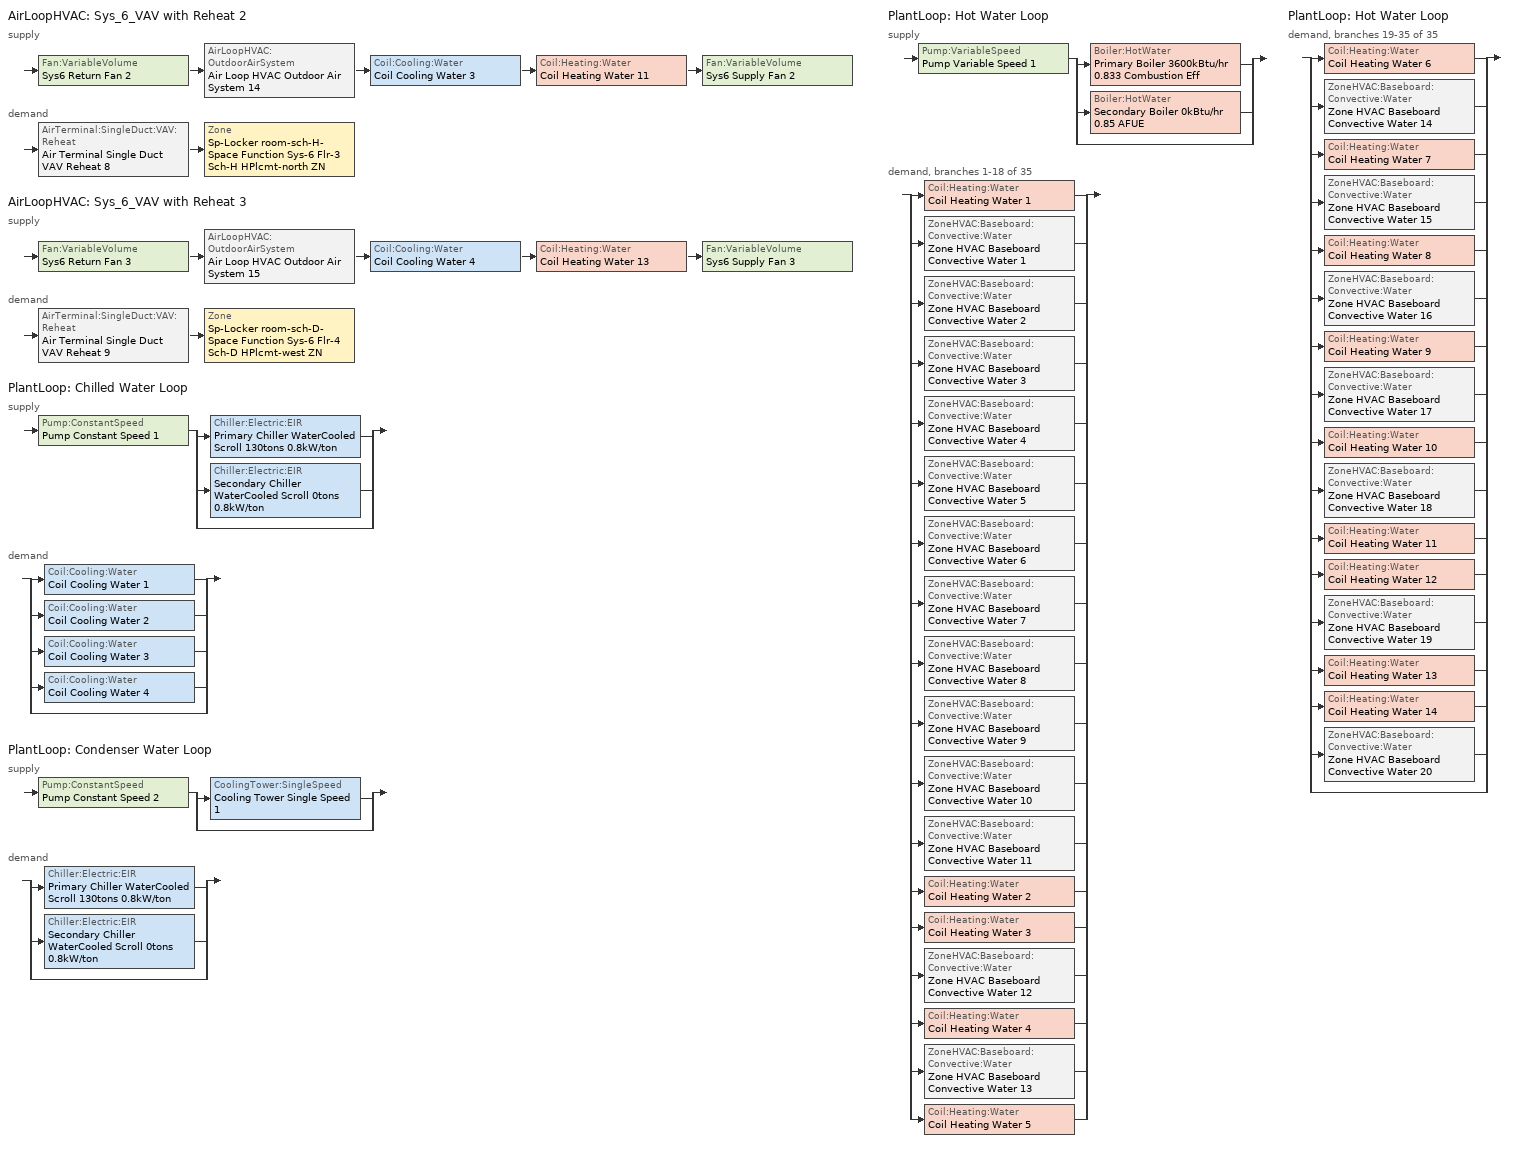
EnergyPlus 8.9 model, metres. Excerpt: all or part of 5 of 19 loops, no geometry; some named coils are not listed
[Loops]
AirLoopHVAC 'Sys_6_VAV with Reheat 2'
 supply: Fan:VariableVolume 'Sys6 Return Fan 2' > AirLoopHVAC:OutdoorAirSystem 'Air Loop HVAC Outdoor Air System 14' > Coil:Cooling:Water 'Coil Cooling Water 3' > Coil:Heating:Water 'Coil Heating Water 11' > Fan:VariableVolume 'Sys6 Supply Fan 2'
 demand: AirTerminal:SingleDuct:VAV:Reheat 'Air Terminal Single Duct VAV Reheat 8' > Zone 'Sp-Locker room-sch-H-Space Function Sys-6 Flr-3 Sch-H HPlcmt-north ZN'
AirLoopHVAC 'Sys_6_VAV with Reheat 3'
 supply: Fan:VariableVolume 'Sys6 Return Fan 3' > AirLoopHVAC:OutdoorAirSystem 'Air Loop HVAC Outdoor Air System 15' > Coil:Cooling:Water 'Coil Cooling Water 4' > Coil:Heating:Water 'Coil Heating Water 13' > Fan:VariableVolume 'Sys6 Supply Fan 3'
 demand: AirTerminal:SingleDuct:VAV:Reheat 'Air Terminal Single Duct VAV Reheat 9' > Zone 'Sp-Locker room-sch-D-Space Function Sys-6 Flr-4 Sch-D HPlcmt-west ZN'
PlantLoop 'Chilled Water Loop'
 supply: Pump:ConstantSpeed 'Pump Constant Speed 1' > split
  | Chiller:Electric:EIR 'Primary Chiller WaterCooled Scroll 130tons 0.8kW/ton'
  | Chiller:Electric:EIR 'Secondary Chiller WaterCooled Scroll 0tons 0.8kW/ton'
  | bypass
 demand: split
  | Coil:Cooling:Water 'Coil Cooling Water 1'
  | Coil:Cooling:Water 'Coil Cooling Water 2'
  | Coil:Cooling:Water 'Coil Cooling Water 3'
  | Coil:Cooling:Water 'Coil Cooling Water 4'
  | bypass
PlantLoop 'Condenser Water Loop'
 supply: Pump:ConstantSpeed 'Pump Constant Speed 2' > split
  | CoolingTower:SingleSpeed 'Cooling Tower Single Speed 1'
  | bypass
 demand: split
  | Chiller:Electric:EIR 'Primary Chiller WaterCooled Scroll 130tons 0.8kW/ton'
  | Chiller:Electric:EIR 'Secondary Chiller WaterCooled Scroll 0tons 0.8kW/ton'
  | bypass
PlantLoop 'Hot Water Loop'
 supply: Pump:VariableSpeed 'Pump Variable Speed 1' > split
  | Boiler:HotWater 'Primary Boiler 3600kBtu/hr 0.833 Combustion Eff'
  | Boiler:HotWater 'Secondary Boiler 0kBtu/hr 0.85 AFUE'
  | bypass
 demand, branches 1-18 of 35: split
  | Coil:Heating:Water 'Coil Heating Water 1'
  | ZoneHVAC:Baseboard:Convective:Water 'Zone HVAC Baseboard Convective Water 1'
  | ZoneHVAC:Baseboard:Convective:Water 'Zone HVAC Baseboard Convective Water 2'
  | ZoneHVAC:Baseboard:Convective:Water 'Zone HVAC Baseboard Convective Water 3'
  | ZoneHVAC:Baseboard:Convective:Water 'Zone HVAC Baseboard Convective Water 4'
  | ZoneHVAC:Baseboard:Convective:Water 'Zone HVAC Baseboard Convective Water 5'
  | ZoneHVAC:Baseboard:Convective:Water 'Zone HVAC Baseboard Convective Water 6'
  | ZoneHVAC:Baseboard:Convective:Water 'Zone HVAC Baseboard Convective Water 7'
  | ZoneHVAC:Baseboard:Convective:Water 'Zone HVAC Baseboard Convective Water 8'
  | ZoneHVAC:Baseboard:Convective:Water 'Zone HVAC Baseboard Convective Water 9'
  | ZoneHVAC:Baseboard:Convective:Water 'Zone HVAC Baseboard Convective Water 10'
  | ZoneHVAC:Baseboard:Convective:Water 'Zone HVAC Baseboard Convective Water 11'
  | Coil:Heating:Water 'Coil Heating Water 2'
  | Coil:Heating:Water 'Coil Heating Water 3'
  | ZoneHVAC:Baseboard:Convective:Water 'Zone HVAC Baseboard Convective Water 12'
  | Coil:Heating:Water 'Coil Heating Water 4'
  | ZoneHVAC:Baseboard:Convective:Water 'Zone HVAC Baseboard Convective Water 13'
  | Coil:Heating:Water 'Coil Heating Water 5'
PlantLoop 'Hot Water Loop'
 demand, branches 19-35 of 35: split
  | Coil:Heating:Water 'Coil Heating Water 6'
  | ZoneHVAC:Baseboard:Convective:Water 'Zone HVAC Baseboard Convective Water 14'
  | Coil:Heating:Water 'Coil Heating Water 7'
  | ZoneHVAC:Baseboard:Convective:Water 'Zone HVAC Baseboard Convective Water 15'
  | Coil:Heating:Water 'Coil Heating Water 8'
  | ZoneHVAC:Baseboard:Convective:Water 'Zone HVAC Baseboard Convective Water 16'
  | Coil:Heating:Water 'Coil Heating Water 9'
  | ZoneHVAC:Baseboard:Convective:Water 'Zone HVAC Baseboard Convective Water 17'
  | Coil:Heating:Water 'Coil Heating Water 10'
  | ZoneHVAC:Baseboard:Convective:Water 'Zone HVAC Baseboard Convective Water 18'
  | Coil:Heating:Water 'Coil Heating Water 11'
  | Coil:Heating:Water 'Coil Heating Water 12'
  | ZoneHVAC:Baseboard:Convective:Water 'Zone HVAC Baseboard Convective Water 19'
  | Coil:Heating:Water 'Coil Heating Water 13'
  | Coil:Heating:Water 'Coil Heating Water 14'
  | ZoneHVAC:Baseboard:Convective:Water 'Zone HVAC Baseboard Convective Water 20'
  | bypass
[ZoneControl:Thermostat] Control Object Type 1=ThermostatSetpoint:DualSetpoint
Name | Zone or ZoneList | Control Type Schedule | Control Name 1
Sp-Locker room-sch-D-Space Function Sys-6 Flr-4 Sch-D HPlcmt-west ZN Thermostat | Sp-Locker room-sch-D-Space Function Sys-6 Flr-4 Sch-D HPlcmt-west ZN | Sp-Locker room-sch-D-Space Function Sys-6 Flr-4 Sch-D HPlcmt-west ZN Thermostat Schedule | Space Function Locker room-sch-D Thermostat 2
Sp-Locker room-sch-H-Space Function Sys-6 Flr-3 Sch-H HPlcmt-north ZN Thermostat | Sp-Locker room-sch-H-Space Function Sys-6 Flr-3 Sch-H HPlcmt-north ZN | Sp-Locker room-sch-H-Space Function Sys-6 Flr-3 Sch-H HPlcmt-north ZN Thermostat Schedule | Space Function Locker room-sch-H Thermostat 2
[ThermostatSetpoint:DualSetpoint]
Name | Heating Setpoint Temperature Schedule | Cooling Setpoint Temperature Schedule
Space Function Locker room-sch-D Thermostat 2 | NECB-D-Thermostat Setpoint-Heating | NECB-D-Thermostat Setpoint-Cooling
Space Function Locker room-sch-H Thermostat 2 | NECB-H-Thermostat Setpoint-Heating | NECB-H-Thermostat Setpoint-Cooling
[ZoneHVAC:Baseboard:Convective:Water] Availability Schedule=Always On Discrete; Heating Design Capacity Method=HeatingDesignCapacity; Heating Design Capacity {W}=Autosize; Heating Design Capacity Per Floor Area {W/m2}=0; Fraction of Autosized Heating Design Capacity=0.8; U-Factor Times Area Value {W/K}=Autosize; Maximum Water Flow Rate {m3/s}=Autosize; Convergence Tolerance=0.001
Zone HVAC Baseboard Convective Water 1; Zone HVAC Baseboard Convective Water 8; Zone HVAC Baseboard Convective Water 9; Zone HVAC Baseboard Convective Water 10; Zone HVAC Baseboard Convective Water 11; Zone HVAC Baseboard Convective Water 6; Zone HVAC Baseboard Convective Water 7; Zone HVAC Baseboard Convective Water 3; Zone HVAC Baseboard Convective Water 5; Zone HVAC Baseboard Convective Water 2; Zone HVAC Baseboard Convective Water 4; Zone HVAC Baseboard Convective Water 12; Zone HVAC Baseboard Convective Water 13; Zone HVAC Baseboard Convective Water 14; Zone HVAC Baseboard Convective Water 20; Zone HVAC Baseboard Convective Water 15; Zone HVAC Baseboard Convective Water 16; Zone HVAC Baseboard Convective Water 17; Zone HVAC Baseboard Convective Water 19; Zone HVAC Baseboard Convective Water 18
[Zone equipment]
Sp-Locker room-sch-D-Space Function Sys-6 Flr-4 Sch-D HPlcmt-west ZN: Air Terminal Single Duct VAV Reheat 9, Zone HVAC Baseboard Convective Water 20
Sp-Locker room-sch-H-Space Function Sys-6 Flr-3 Sch-H HPlcmt-north ZN: Air Terminal Single Duct VAV Reheat 8, Zone HVAC Baseboard Convective Water 19
[Sizing:Zone] Zone Cooling Design Supply Air Temperature Input Method=SupplyAirTemperature; Zone Cooling Design Supply Air Temperature {C}=13; Zone Cooling Design Supply Air Temperature Difference {deltaC}=11.11; Zone Heating Design Supply Air Temperature Input Method=SupplyAirTemperature; Zone Heating Design Supply Air Temperature {C}=43; Zone Heating Design Supply Air Temperature Difference {deltaC}=11.11; Zone Cooling Design Supply Air Humidity Ratio {kgWater/kgDryAir}=0.0085; Zone Heating Design Supply Air Humidity Ratio {kgWater/kgDryAir}=0.008; Zone Heating Sizing Factor=1.3; Zone Cooling Sizing Factor=1.1; Cooling Design Air Flow Method=DesignDay; Cooling Design Air Flow Rate {m3/s}=0; Cooling Minimum Air Flow per Zone Floor Area {m3/s-m2}=0.000762; Cooling Minimum Air Flow {m3/s}=0; Cooling Minimum Air Flow Fraction=0; Heating Design Air Flow Method=DesignDay; Heating Design Air Flow Rate {m3/s}=0; Heating Maximum Air Flow per Zone Floor Area {m3/s-m2}=0.002032; Heating Maximum Air Flow {m3/s}=0.141576; Heating Maximum Air Flow Fraction=0.3; Account for Dedicated Outdoor Air System=No
Name | Design Specification Outdoor Air Object | Design Specification Zone Air Distribution Object
Sp-Locker room-sch-D-Space Function Sys-6 Flr-4 Sch-D HPlcmt-west ZN | Space Function Locker room-sch-D Ventilation | Sp-Locker room-sch-D-Space Function Sys-6 Flr-4 Sch-D HPlcmt-west ZN Design Spec Zone Air Dist
Sp-Locker room-sch-H-Space Function Sys-6 Flr-3 Sch-H HPlcmt-north ZN | Space Function Locker room-sch-H Ventilation | Sp-Locker room-sch-H-Space Function Sys-6 Flr-3 Sch-H HPlcmt-north ZN Design Spec Zone Air Dist
[DesignSpecification:ZoneAirDistribution] Zone Air Distribution Effectiveness in Cooling Mode=1; Zone Air Distribution Effectiveness in Heating Mode=1
Sp-Locker room-sch-D-Space Function Sys-6 Flr-4 Sch-D HPlcmt-west ZN Design Spec Zone Air Dist; Sp-Locker room-sch-H-Space Function Sys-6 Flr-3 Sch-H HPlcmt-north ZN Design Spec Zone Air Dist
[Controller:MechanicalVentilation] Demand Controlled Ventilation=No; System Outdoor Air Method=ZoneSum
Name | Availability Schedule | Zone Name 1 | Design Specification Outdoor Air Object Name 1 | Design Specification Zone Air Distribution Object Name 1
Controller Mechanical Ventilation 15 | Sys_6_VAV with Reheat 3 Occ Sch | Sp-Locker room-sch-D-Space Function Sys-6 Flr-4 Sch-D HPlcmt-west ZN | Space Function Locker room-sch-D Ventilation | Sp-Locker room-sch-D-Space Function Sys-6 Flr-4 Sch-D HPlcmt-west ZN Design Spec Zone Air Dist
Controller Mechanical Ventilation 14 | Sys_6_VAV with Reheat 2 Occ Sch | Sp-Locker room-sch-H-Space Function Sys-6 Flr-3 Sch-H HPlcmt-north ZN | Space Function Locker room-sch-H Ventilation | Sp-Locker room-sch-H-Space Function Sys-6 Flr-3 Sch-H HPlcmt-north ZN Design Spec Zone Air Dist
[DesignSpecification:OutdoorAir] Outdoor Air Method=Sum; Outdoor Air Flow per Person {m3/s-person}=0; Outdoor Air Flow per Zone Floor Area {m3/s-m2}=0.00127; Outdoor Air Flow per Zone {m3/s}=0; Outdoor Air Flow Air Changes per Hour {1/hr}=0
Space Function Locker room-sch-D Ventilation; Space Function Locker room-sch-H Ventilation
[AirTerminal:SingleDuct:VAV:Reheat] Availability Schedule=Always On Discrete; Maximum Air Flow Rate {m3/s}=Autosize; Zone Minimum Air Flow Input Method=Constant; Constant Minimum Air Flow Fraction=0.3; Fixed Minimum Air Flow Rate {m3/s}=3.75; Maximum Hot Water or Steam Flow Rate {m3/s}=Autosize; Minimum Hot Water or Steam Flow Rate {m3/s}=0; Convergence Tolerance=0.001; Damper Heating Action=Normal; Maximum Flow per Zone Floor Area During Reheat {m3/s-m2}=Autocalculate; Maximum Flow Fraction During Reheat=Autocalculate; Maximum Reheat Air Temperature {C}=43
Name | Reheat Coil
Air Terminal Single Duct VAV Reheat 9 | Coil Heating Water 14
Air Terminal Single Duct VAV Reheat 8 | Coil Heating Water 12
[Coil:Heating:Water] Availability Schedule=Always On Discrete; U-Factor Times Area Value {W/K}=Autosize; Maximum Water Flow Rate {m3/s}=Autosize; Performance Input Method=UFactorTimesAreaAndDesignWaterFlowRate; Rated Capacity {W}=Autosize; Rated Inlet Water Temperature {C}=82.2; Rated Inlet Air Temperature {C}=16.6; Rated Outlet Water Temperature {C}=71.1; Rated Outlet Air Temperature {C}=32.2; Rated Ratio for Air and Water Convection=0.5
Coil Heating Water 3; Coil Heating Water 4; Coil Heating Water 6; Coil Heating Water 14; Coil Heating Water 7; Coil Heating Water 8; Coil Heating Water 9; Coil Heating Water 12; Coil Heating Water 10; Coil Heating Water 11; Coil Heating Water 13
[AirLoopHVAC] Design Supply Air Flow Rate {m3/s}=AutoSize
Sys_6_VAV with Reheat 2; Sys_6_VAV with Reheat 3
[Sizing:System] Type of Load to Size On=Sensible; Design Outdoor Air Flow Rate {m3/s}=Autosize; Central Heating Maximum System Air Flow Ratio=0.3; Preheat Design Temperature {C}=7; Preheat Design Humidity Ratio {kgWater/kgDryAir}=0.008; Precool Design Temperature {C}=12.8; Precool Design Humidity Ratio {kgWater/kgDryAir}=0.008; Central Cooling Design Supply Air Temperature {C}=13; Central Heating Design Supply Air Temperature {C}=13.1; Type of Zone Sum to Use=NonCoincident; 100% Outdoor Air in Cooling=No; 100% Outdoor Air in Heating=No; Central Cooling Design Supply Air Humidity Ratio {kgWater/kgDryAir}=0.0085; Central Heating Design Supply Air Humidity Ratio {kgWater/kgDryAir}=0.008; Cooling Supply Air Flow Rate Method=DesignDay; Cooling Supply Air Flow Rate {m3/s}=0; Cooling Supply Air Flow Rate Per Floor Area {m3/s-m2}=0.00996765; Cooling Fraction of Autosized Cooling Supply Air Flow Rate=1; Cooling Supply Air Flow Rate Per Unit Cooling Capacity {m3/s-W}=3.94755e-05; Heating Supply Air Flow Rate Method=DesignDay; Heating Supply Air Flow Rate {m3/s}=0; Heating Supply Air Flow Rate Per Floor Area {m3/s-m2}=0.00996765; Heating Fraction of Autosized Heating Supply Air Flow Rate=1; Heating Fraction of Autosized Cooling Supply Air Flow Rate=1; Heating Supply Air Flow Rate Per Unit Heating Capacity {m3/s-W}=3.15882e-05; System Outdoor Air Method=ZoneSum; Zone Maximum Outdoor Air Fraction=1; Cooling Design Capacity Method=CoolingDesignCapacity; Cooling Design Capacity {W}=Autosize; Cooling Design Capacity Per Floor Area {W/m2}=234.7; Fraction of Autosized Cooling Design Capacity=1; Heating Design Capacity Method=HeatingDesignCapacity; Heating Design Capacity {W}=Autosize; Heating Design Capacity Per Floor Area {W/m2}=157; Fraction of Autosized Heating Design Capacity=1; Central Cooling Capacity Control Method=OnOff
Sys_6_VAV with Reheat 2; Sys_6_VAV with Reheat 3
[Controller:WaterCoil] Control Variable=Temperature; Actuator Variable=Flow; Maximum Actuated Flow {m3/s}=Autosize; Minimum Actuated Flow {m3/s}=0
Name | Action | Controller Convergence Tolerance {deltaC}
Controller Water Coil 14; Controller Water Coil 17 | Reverse | Autosize
Controller Water Coil 13; Controller Water Coil 16 | Normal | 0.0001
[Controller:OutdoorAir] Minimum Outdoor Air Flow Rate {m3/s}=Autosize; Maximum Outdoor Air Flow Rate {m3/s}=Autosize; Economizer Control Type=DifferentialEnthalpy; Economizer Control Action Type=ModulateFlow; Lockout Type=NoLockout; Minimum Limit Type=FixedMinimum; High Humidity Control=No; Control High Indoor Humidity Based on Outdoor Humidity Ratio=Yes; Heat Recovery Bypass Control Type=BypassWhenOAFlowGreaterThanMinimum
Name | Minimum Outdoor Air Schedule | Mechanical Ventilation Controller
Controller Outdoor Air 14 | Sys_6_VAV with Reheat 2 Occ Sch | Controller Mechanical Ventilation 14
Controller Outdoor Air 15 | Sys_6_VAV with Reheat 3 Occ Sch | Controller Mechanical Ventilation 15
[HeatExchanger:AirToAir:SensibleAndLatent] Availability Schedule=Always On Discrete; Nominal Supply Air Flow Rate {m3/s}=Autosize; Sensible Effectiveness at 100% Heating Air Flow=0.5; Latent Effectiveness at 100% Heating Air Flow=0.5; Sensible Effectiveness at 75% Heating Air Flow=0.5; Latent Effectiveness at 75% Heating Air Flow=0.5; Sensible Effectiveness at 100% Cooling Air Flow=0.5; Latent Effectiveness at 100% Cooling Air Flow=0.5; Sensible Effectiveness at 75% Cooling Air Flow=0.5; Latent Effectiveness at 75% Cooling Air Flow=0.5; Nominal Electric Power {W}=1758.55; Supply Air Outlet Temperature Control=Yes; Heat Exchanger Type=Rotary; Frost Control Type=ExhaustOnly; Threshold Temperature {C}=-23.3; Initial Defrost Time Fraction=0.167; Rate of Defrost Time Fraction Increase {1/K}=1.44; Economizer Lockout=Yes
Sys_6_VAV with Reheat 2 ERV; Sys_6_VAV with Reheat 3 ERV
[SetpointManager:OutdoorAirPretreat] Control Variable=Temperature; Minimum Setpoint Temperature {C}=-99; Maximum Setpoint Temperature {C}=99; Minimum Setpoint Humidity Ratio {kgWater/kgDryAir}=1e-05; Maximum Setpoint Humidity Ratio {kgWater/kgDryAir}=1
Setpoint Manager Outdoor Air Pretreat 14; Setpoint Manager Outdoor Air Pretreat 15
[SetpointManager:MixedAir] Control Variable=Temperature
Node 297 OS Default SPM; Node 296 OS Default SPM; Node 295 OS Default SPM; Node 294 OS Default SPM; Node 318 OS Default SPM; Node 317 OS Default SPM; Node 316 OS Default SPM; Node 315 OS Default SPM
[SetpointManager:Scheduled] Control Variable=Temperature
Name | Schedule
Setpoint Manager Scheduled 6 | Supply Air Temp 2
Setpoint Manager Scheduled 7 | Supply Air Temp 3
Setpoint Manager Scheduled 2 | CHW Temp
Setpoint Manager Scheduled 3 | CW Temp
[Fan:VariableVolume] Maximum Flow Rate {m3/s}=AutoSize; Fan Power Minimum Flow Rate Input Method=Fraction; Fan Power Minimum Air Flow Rate {m3/s}=0; Motor In Airstream Fraction=1; Fan Power Coefficient 5=0
Name | Availability Schedule | Fan Total Efficiency | Pressure Rise {Pa} | Fan Power Minimum Flow Fraction | Motor Efficiency | Fan Power Coefficient 1 | Fan Power Coefficient 2 | Fan Power Coefficient 3 | Fan Power Coefficient 4
Sys6 Return Fan 2 | Sys_6_VAV with Reheat 2 Occ Sch | 0.299975 | 250 | 0.68 | 0.4615 | -2.4176 | 9.5874 | -11.559 | 5.4009
Sys6 Supply Fan 2 | Sys_6_VAV with Reheat 2 Occ Sch | 0.549965 | 1000 | 0.68 | 0.8461 | -2.4176 | 9.5874 | -11.559 | 5.4009
Sys6 Return Fan 3 | Sys_6_VAV with Reheat 3 Occ Sch | 0.299975 | 250 | 0.68 | 0.4615 | -2.4176 | 9.5874 | -11.559 | 5.4009
Sys6 Supply Fan 3 | Sys_6_VAV with Reheat 3 Occ Sch | 0.549965 | 1000 | 0.5 | 0.8461 | -4.1457 | 16.803 | -19.471 | 7.8488
[Coil:Cooling:Water] Availability Schedule=Always On Discrete; Design Water Flow Rate {m3/s}=Autosize; Design Air Flow Rate {m3/s}=Autosize; Design Inlet Water Temperature {C}=Autosize; Design Inlet Air Temperature {C}=Autosize; Design Outlet Air Temperature {C}=Autosize; Design Inlet Air Humidity Ratio {kgWater/kgDryAir}=Autosize; Design Outlet Air Humidity Ratio {kgWater/kgDryAir}=Autosize; Type of Analysis=SimpleAnalysis; Heat Exchanger Configuration=CrossFlow
Coil Cooling Water 3; Coil Cooling Water 4
[PlantLoop] Fluid Type=Water; Maximum Loop Temperature {C}=100; Minimum Loop Temperature {C}=0; Maximum Loop Flow Rate {m3/s}=Autosize; Minimum Loop Flow Rate {m3/s}=0; Plant Loop Volume {m3}=Autocalculate; Load Distribution Scheme=Optimal; Plant Loop Demand Calculation Scheme=SingleSetpoint
Name | Plant Equipment Operation Scheme
Chilled Water Loop | Chilled Water Loop Operation Schemes
Condenser Water Loop | Condenser Water Loop Operation Schemes
Hot Water Loop | Hot Water Loop Operation Schemes
[Sizing:Plant] Sizing Option=NonCoincident; Zone Timesteps in Averaging Window=1; Coincident Sizing Factor Mode=None
Name | Loop Type | Design Loop Exit Temperature {C} | Loop Design Temperature Difference {deltaC}
Chilled Water Loop | Cooling | 7 | 6
Condenser Water Loop | Condenser | 29 | 6
Hot Water Loop | Heating | 82 | 16
[Pump:ConstantSpeed] Design Flow Rate {m3/s}=Autosize; Design Pump Head {Pa}=179352; Design Power Consumption {W}=Autosize; Fraction of Motor Inefficiencies to Fluid Stream=0; Pump Control Type=Intermittent; Design Power Sizing Method=PowerPerFlowPerPressure; Design Electric Power per Unit Flow Rate {W/(m3/s)}=348701.1; Design Shaft Power per Unit Flow Rate per Unit Head=1.28205
Name | Motor Efficiency
Pump Constant Speed 1 | 0.917
Pump Constant Speed 2 | 0.924
[Chiller:Electric:EIR] Reference Leaving Chilled Water Temperature {C}=6.67; Reference Entering Condenser Fluid Temperature {C}=29.4; Reference Chilled Water Flow Rate {m3/s}=Autosize; Reference Condenser Fluid Flow Rate {m3/s}=Autosize; Cooling Capacity Function of Temperature Curve=WaterCooled_Scroll_CAPFT_NECB2011; Electric Input to Cooling Output Ratio Function of Temperature Curve=WaterCooled_Scroll_EIRFT_NECB2011; Electric Input to Cooling Output Ratio Function of Part Load Ratio Curve=WaterCooled_Scroll_EIRFPLR_NECB2011; Minimum Part Load Ratio=0.25; Maximum Part Load Ratio=1; Optimum Part Load Ratio=1; Minimum Unloading Ratio=0.25; Condenser Type=WaterCooled; Condenser Fan Power Ratio {W/W}=0; Fraction of Compressor Electric Consumption Rejected by Condenser=1; Leaving Chilled Water Lower Temperature Limit {C}=2; Chiller Flow Mode=LeavingSetpointModulated; Sizing Factor=1
Name | Reference Capacity {W} | Reference COP {W/W}
Primary Chiller WaterCooled Scroll 130tons 0.8kW/ton | 458050 | 4.54393
Secondary Chiller WaterCooled Scroll 0tons 0.8kW/ton | 0.001 | 4.5032
[PlantEquipmentOperationSchemes] Control Scheme Schedule Name 1=Always On Discrete
Name | Control Scheme Object Type 1 | Control Scheme Name 1
Chilled Water Loop Operation Schemes | PlantEquipmentOperation:CoolingLoad | Chilled Water Loop Cooling Operation Scheme
Condenser Water Loop Operation Schemes | PlantEquipmentOperation:CoolingLoad | Condenser Water Loop Cooling Operation Scheme
Hot Water Loop Operation Schemes | PlantEquipmentOperation:HeatingLoad | Hot Water Loop Heating Operation Scheme
[PlantEquipmentOperation:CoolingLoad] Load Range Lower Limit 1 {W}=0; Load Range Upper Limit 1 {W}=1000000000
Name | Range Equipment List Name 1
Chilled Water Loop Cooling Operation Scheme | Chilled Water Loop Cooling Equipment List
Condenser Water Loop Cooling Operation Scheme | Condenser Water Loop Cooling Equipment List
[PlantEquipmentList]
Chilled Water Loop Cooling Equipment List: Chiller:Electric:EIR, Primary Chiller WaterCooled Scroll 130tons 0.8kW/ton, Chiller:Electric:EIR, Secondary Chiller WaterCooled Scroll 0tons 0.8kW/ton
Condenser Water Loop Cooling Equipment List: CoolingTower:SingleSpeed, Cooling Tower Single Speed 1
Hot Water Loop Heating Equipment List: Boiler:HotWater, Primary Boiler 3600kBtu/hr 0.833 Combustion Eff, Boiler:HotWater, Secondary Boiler 0kBtu/hr 0.85 AFUE
[CoolingTower:SingleSpeed]
Cooling Tower Single Speed 1: Design Water Flow Rate {m3/s}=Autosize; Design Air Flow Rate {m3/s}=Autosize; Design Fan Power {W}=7265.11; Design U-Factor Times Area Value {W/K}=Autosize; Free Convection Air Flow Rate {m3/s}=Autosize; Free Convection Air Flow Rate Sizing Factor=0.1; Free Convection U-Factor Times Area Value {W/K}=Autosize; Free Convection U-Factor Times Area Value Sizing Factor=0.1; Performance Input Method=UFactorTimesAreaAndDesignWaterFlowRate; Heat Rejection Capacity and Nominal Capacity Sizing Ratio=1.25; Free Convection Capacity {W}=0; Free Convection Nominal Capacity Sizing Factor=0.1; Design Inlet Air Dry-Bulb Temperature {C}=24; Design Inlet Air Wet-Bulb Temperature {C}=24; Design Approach Temperature {deltaC}=5; Design Range Temperature {deltaC}=5; Basin Heater Capacity {W/K}=0; Basin Heater Setpoint Temperature {C}=2; Evaporation Loss Mode=LossFactor; Evaporation Loss Factor {percent/K}=0.2; Drift Loss Percent {percent}=0.008; Blowdown Calculation Mode=ConcentrationRatio; Blowdown Concentration Ratio=3; Capacity Control=FanCycling; Number of Cells=1; Cell Control=MinimalCell; Cell Minimum  Water Flow Rate Fraction=0.33; Cell Maximum Water Flow Rate Fraction=2.5; Sizing Factor=1
[Pump:VariableSpeed]
Pump Variable Speed 1: Design Maximum Flow Rate {m3/s}=Autosize; Design Pump Head {Pa}=179352; Design Power Consumption {W}=Autosize; Motor Efficiency=0.895; Fraction of Motor Inefficiencies to Fluid Stream=0; Coefficient 1 of the Part Load Performance Curve=0; Coefficient 2 of the Part Load Performance Curve=1; Coefficient 3 of the Part Load Performance Curve=0; Coefficient 4 of the Part Load Performance Curve=0; Design Minimum Flow Rate {m3/s}=0; Pump Control Type=Intermittent; Skin Loss Radiative Fraction=0.5; Design Power Sizing Method=PowerPerFlowPerPressure; Design Electric Power per Unit Flow Rate {W/(m3/s)}=348701.1; Design Shaft Power per Unit Flow Rate per Unit Head=1.28205; Design Minimum Flow Rate Fraction=0
[Boiler:HotWater] Fuel Type=NaturalGas; Design Water Outlet Temperature {C}=82; Design Water Flow Rate {m3/s}=Autosize; Maximum Part Load Ratio=1; Optimum Part Load Ratio=1; Water Outlet Upper Temperature Limit {C}=99; Parasitic Electric Load {W}=0; Sizing Factor=1
Name | Nominal Capacity {W} | Nominal Thermal Efficiency | Minimum Part Load Ratio | Boiler Flow Mode
Primary Boiler 3600kBtu/hr 0.833 Combustion Eff | 1.05515e+06 | 0.826 | 0.25 | LeavingSetpointModulated
Secondary Boiler 0kBtu/hr 0.85 AFUE | 0.001 | 0.85 | 0 | ConstantFlow
[SetpointManager:OutdoorAirReset]
Setpoint Manager Outdoor Air Reset 1: Control Variable=Temperature; Setpoint at Outdoor Low Temperature {C}=82; Outdoor Low Temperature {C}=-16; Setpoint at Outdoor High Temperature {C}=60; Outdoor High Temperature {C}=0
[PlantEquipmentOperation:HeatingLoad]
Hot Water Loop Heating Operation Scheme: Load Range Lower Limit 1 {W}=0; Load Range Upper Limit 1 {W}=1000000000; Range Equipment List Name 1=Hot Water Loop Heating Equipment List
[Schedule:Compact]
Sp-Locker room-sch-D-Space Function Sys-6 Flr-4 Sch-D HPlcmt-west ZN Thermostat Schedule; Sp-Locker room-sch-H-Space Function Sys-6 Flr-3 Sch-H HPlcmt-north ZN Thermostat Schedule: Through: 12/31, For: AllDays, Until: 24:00, 4
[Schedule:Day:Interval]
NECB-D-Thermostat Setpoint-Heating Sun|Hol Day; NECB-D-Thermostat Setpoint-Heating Sat Day: No, 24:00, 18
NECB-D-Thermostat Setpoint-Heating Default|Wkdy Day; NECB-D-Thermostat Setpoint-Heating Default: No, 07:00, 18, 08:00, 20, 23:00, 22, 24:00, 18
NECB-D-Thermostat Setpoint-Cooling Sun|Hol Day; NECB-D-Thermostat Setpoint-Cooling Sat Day: No, 24:00, 35
NECB-D-Thermostat Setpoint-Cooling Default|Wkdy Day; NECB-D-Thermostat Setpoint-Cooling Default: No, 07:00, 35, 23:00, 24, 24:00, 35
NECB-H-Thermostat Setpoint-Heating Sun|Hol Day; NECB-H-Thermostat Setpoint-Heating Default|Wkdy Day; NECB-H-Thermostat Setpoint-Heating Sat Day; NECB-H-Thermostat Setpoint-Heating Default: No, 01:00, 22, 07:00, 18, 08:00, 20, 24:00, 22
NECB-H-Thermostat Setpoint-Cooling Sun|Hol Day; NECB-H-Thermostat Setpoint-Cooling Default|Wkdy Day; NECB-H-Thermostat Setpoint-Cooling Sat Day; NECB-H-Thermostat Setpoint-Cooling Default: No, 24:00, 24
Sys_6_VAV with Reheat 3 Occ Sch Sunday; Sys_6_VAV with Reheat 3 Occ Sch Saturday: No, 24:00, 0
Sys_6_VAV with Reheat 3 Occ Sch Monday; Sys_6_VAV with Reheat 3 Occ Sch Tuesday; Sys_6_VAV with Reheat 3 Occ Sch Wednesday; Sys_6_VAV with Reheat 3 Occ Sch Thursday; Sys_6_VAV with Reheat 3 Occ Sch Friday: No, 09:00, 0, 18:00, 1, 19:00, 0, 22:00, 1, 24:00, 0
Sys_6_VAV with Reheat 3 Occ Sch Default; Sys_6_VAV with Reheat 3 Occ Sch Summer Design Day; Sys_6_VAV with Reheat 3 Occ Sch Winter Design Day; Sys_6_VAV with Reheat 2 Occ Sch Sunday; Sys_6_VAV with Reheat 2 Occ Sch Monday; Sys_6_VAV with Reheat 2 Occ Sch Tuesday; Sys_6_VAV with Reheat 2 Occ Sch Wednesday; Sys_6_VAV with Reheat 2 Occ Sch Thursday; Sys_6_VAV with Reheat 2 Occ Sch Friday; Sys_6_VAV with Reheat 2 Occ Sch Saturday; Sys_6_VAV with Reheat 2 Occ Sch Default; Sys_6_VAV with Reheat 2 Occ Sch Summer Design Day; Sys_6_VAV with Reheat 2 Occ Sch Winter Design Day: No, 24:00, 1
satCHW Temp 1; Schedule Day 4; sunCHW Temp 1; wkdCHW Temp 1: No, 01:00, 7, 02:00, 7, 03:00, 7, 04:00, 7, 05:00, 7, 06:00, 7, 07:00, 7, 08:00, 7, 09:00, 7, 10:00, 7, 11:00, 7, 12:00, 7, 13:00, 7, 14:00, 7, 15:00, 7, 16:00, 7, 17:00, 7, 18:00, 7, 19:00, 7, 20:00, 7, 21:00, 7, 22:00, 7, 23:00, 7, 24:00, 7
satCW Temp 1; Schedule Day 5; sunCW Temp 1; wkdCW Temp 1: No, 01:00, 29, 02:00, 29, 03:00, 29, 04:00, 29, 05:00, 29, 06:00, 29, 07:00, 29, 08:00, 29, 09:00, 29, 10:00, 29, 11:00, 29, 12:00, 29, 13:00, 29, 14:00, 29, 15:00, 29, 16:00, 29, 17:00, 29, 18:00, 29, 19:00, 29, 20:00, 29, 21:00, 29, 22:00, 29, 23:00, 29, 24:00, 29
Supply Air Temp Default 2; Supply Air Temp Default 3: No, 24:00, 13
[Schedule:Week:Daily]
NECB-D-Thermostat Setpoint-Heating Week Rule - Jan1-Dec31: NECB-D-Thermostat Setpoint-Heating Sun|Hol Day, NECB-D-Thermostat Setpoint-Heating Default|Wkdy Day, NECB-D-Thermostat Setpoint-Heating Default|Wkdy Day, NECB-D-Thermostat Setpoint-Heating Default|Wkdy Day, NECB-D-Thermostat Setpoint-Heating Default|Wkdy Day, NECB-D-Thermostat Setpoint-Heating Default|Wkdy Day, NECB-D-Thermostat Setpoint-Heating Sat Day, NECB-D-Thermostat Setpoint-Heating Default, NECB-D-Thermostat Setpoint-Heating Default, NECB-D-Thermostat Setpoint-Heating Default, NECB-D-Thermostat Setpoint-Heating Default, NECB-D-Thermostat Setpoint-Heating Default
NECB-D-Thermostat Setpoint-Cooling Week Rule - Jan1-Dec31: NECB-D-Thermostat Setpoint-Cooling Sun|Hol Day, NECB-D-Thermostat Setpoint-Cooling Default|Wkdy Day, NECB-D-Thermostat Setpoint-Cooling Default|Wkdy Day, NECB-D-Thermostat Setpoint-Cooling Default|Wkdy Day, NECB-D-Thermostat Setpoint-Cooling Default|Wkdy Day, NECB-D-Thermostat Setpoint-Cooling Default|Wkdy Day, NECB-D-Thermostat Setpoint-Cooling Sat Day, NECB-D-Thermostat Setpoint-Cooling Default, NECB-D-Thermostat Setpoint-Cooling Default, NECB-D-Thermostat Setpoint-Cooling Default, NECB-D-Thermostat Setpoint-Cooling Default, NECB-D-Thermostat Setpoint-Cooling Default
NECB-H-Thermostat Setpoint-Heating Week Rule - Jan1-Dec31: NECB-H-Thermostat Setpoint-Heating Sun|Hol Day, NECB-H-Thermostat Setpoint-Heating Default|Wkdy Day, NECB-H-Thermostat Setpoint-Heating Default|Wkdy Day, NECB-H-Thermostat Setpoint-Heating Default|Wkdy Day, NECB-H-Thermostat Setpoint-Heating Default|Wkdy Day, NECB-H-Thermostat Setpoint-Heating Default|Wkdy Day, NECB-H-Thermostat Setpoint-Heating Sat Day, NECB-H-Thermostat Setpoint-Heating Default, NECB-H-Thermostat Setpoint-Heating Default, NECB-H-Thermostat Setpoint-Heating Default, NECB-H-Thermostat Setpoint-Heating Default, NECB-H-Thermostat Setpoint-Heating Default
NECB-H-Thermostat Setpoint-Cooling Week Rule - Jan1-Dec31: NECB-H-Thermostat Setpoint-Cooling Sun|Hol Day, NECB-H-Thermostat Setpoint-Cooling Default|Wkdy Day, NECB-H-Thermostat Setpoint-Cooling Default|Wkdy Day, NECB-H-Thermostat Setpoint-Cooling Default|Wkdy Day, NECB-H-Thermostat Setpoint-Cooling Default|Wkdy Day, NECB-H-Thermostat Setpoint-Cooling Default|Wkdy Day, NECB-H-Thermostat Setpoint-Cooling Sat Day, NECB-H-Thermostat Setpoint-Cooling Default, NECB-H-Thermostat Setpoint-Cooling Default, NECB-H-Thermostat Setpoint-Cooling Default, NECB-H-Thermostat Setpoint-Cooling Default, NECB-H-Thermostat Setpoint-Cooling Default
Sys_6_VAV with Reheat 3 Occ Sch Week Rule - Jan1-Dec31: Sys_6_VAV with Reheat 3 Occ Sch Sunday, Sys_6_VAV with Reheat 3 Occ Sch Monday, Sys_6_VAV with Reheat 3 Occ Sch Tuesday, Sys_6_VAV with Reheat 3 Occ Sch Wednesday, Sys_6_VAV with Reheat 3 Occ Sch Thursday, Sys_6_VAV with Reheat 3 Occ Sch Friday, Sys_6_VAV with Reheat 3 Occ Sch Saturday, Sys_6_VAV with Reheat 3 Occ Sch Default, Sys_6_VAV with Reheat 3 Occ Sch Summer Design Day, Sys_6_VAV with Reheat 3 Occ Sch Winter Design Day, Sys_6_VAV with Reheat 3 Occ Sch Default, Sys_6_VAV with Reheat 3 Occ Sch Default
Sys_6_VAV with Reheat 2 Occ Sch Week Rule - Jan1-Dec31: Sys_6_VAV with Reheat 2 Occ Sch Sunday, Sys_6_VAV with Reheat 2 Occ Sch Monday, Sys_6_VAV with Reheat 2 Occ Sch Tuesday, Sys_6_VAV with Reheat 2 Occ Sch Wednesday, Sys_6_VAV with Reheat 2 Occ Sch Thursday, Sys_6_VAV with Reheat 2 Occ Sch Friday, Sys_6_VAV with Reheat 2 Occ Sch Saturday, Sys_6_VAV with Reheat 2 Occ Sch Default, Sys_6_VAV with Reheat 2 Occ Sch Summer Design Day, Sys_6_VAV with Reheat 2 Occ Sch Winter Design Day, Sys_6_VAV with Reheat 2 Occ Sch Default, Sys_6_VAV with Reheat 2 Occ Sch Default
CHW Temp Week Rule - Jan1-Dec31: sunCHW Temp 1, wkdCHW Temp 1, wkdCHW Temp 1, wkdCHW Temp 1, wkdCHW Temp 1, wkdCHW Temp 1, satCHW Temp 1, Schedule Day 4, Schedule Day 4, Schedule Day 4, Schedule Day 4, Schedule Day 4
CW Temp Week Rule - Jan1-Dec31: sunCW Temp 1, wkdCW Temp 1, wkdCW Temp 1, wkdCW Temp 1, wkdCW Temp 1, wkdCW Temp 1, satCW Temp 1, Schedule Day 5, Schedule Day 5, Schedule Day 5, Schedule Day 5, Schedule Day 5
Supply Air Temp 2 Week Rule - Jan1-Dec31: Supply Air Temp Default 2, Supply Air Temp Default 2, Supply Air Temp Default 2, Supply Air Temp Default 2, Supply Air Temp Default 2, Supply Air Temp Default 2, Supply Air Temp Default 2, Supply Air Temp Default 2, Supply Air Temp Default 2, Supply Air Temp Default 2, Supply Air Temp Default 2, Supply Air Temp Default 2
Supply Air Temp 3 Week Rule - Jan1-Dec31: Supply Air Temp Default 3, Supply Air Temp Default 3, Supply Air Temp Default 3, Supply Air Temp Default 3, Supply Air Temp Default 3, Supply Air Temp Default 3, Supply Air Temp Default 3, Supply Air Temp Default 3, Supply Air Temp Default 3, Supply Air Temp Default 3, Supply Air Temp Default 3, Supply Air Temp Default 3
[Schedule:Year]
NECB-D-Thermostat Setpoint-Heating: NECB-D-Thermostat Setpoint-Heating Week Rule - Jan1-Dec31, 1, 1, 12, 31
NECB-D-Thermostat Setpoint-Cooling: NECB-D-Thermostat Setpoint-Cooling Week Rule - Jan1-Dec31, 1, 1, 12, 31
NECB-H-Thermostat Setpoint-Heating: NECB-H-Thermostat Setpoint-Heating Week Rule - Jan1-Dec31, 1, 1, 12, 31
NECB-H-Thermostat Setpoint-Cooling: NECB-H-Thermostat Setpoint-Cooling Week Rule - Jan1-Dec31, 1, 1, 12, 31
Sys_6_VAV with Reheat 3 Occ Sch: Sys_6_VAV with Reheat 3 Occ Sch Week Rule - Jan1-Dec31, 1, 1, 12, 31
Sys_6_VAV with Reheat 2 Occ Sch: Sys_6_VAV with Reheat 2 Occ Sch Week Rule - Jan1-Dec31, 1, 1, 12, 31
CHW Temp: CHW Temp Week Rule - Jan1-Dec31, 1, 1, 12, 31
CW Temp: CW Temp Week Rule - Jan1-Dec31, 1, 1, 12, 31
Supply Air Temp 2: Supply Air Temp 2 Week Rule - Jan1-Dec31, 1, 1, 12, 31
Supply Air Temp 3: Supply Air Temp 3 Week Rule - Jan1-Dec31, 1, 1, 12, 31
[Schedule:Constant]
Always On Discrete: Hourly Value=1
[Curve:Biquadratic] Minimum Value of x {BasedOnField A2}=5; Maximum Value of x {BasedOnField A2}=10; Minimum Value of y {BasedOnField A3}=24; Maximum Value of y {BasedOnField A3}=35
Name | Coefficient1 Constant | Coefficient2 x | Coefficient3 x**2 | Coefficient4 y | Coefficient5 y**2 | Coefficient6 x*y
WaterCooled_Scroll_CAPFT_NECB2011 | 0.94418 | 0.0337102 | 9.75564e-05 | -0.00322114 | -4.91832e-05 | -0.000177584
WaterCooled_Scroll_EIRFT_NECB2011 | 0.727393 | -0.0118922 | 0.000541177 | 0.00187934 | 0.000473461 | -0.000711472
[Curve:Quadratic]
WaterCooled_Scroll_EIRFPLR_NECB2011: Coefficient1 Constant=0.04412; Coefficient2 x=0.640367; Coefficient3 x**2=0.319555; Minimum Value of x {BasedOnField A2}=0; Maximum Value of x {BasedOnField A2}=1
